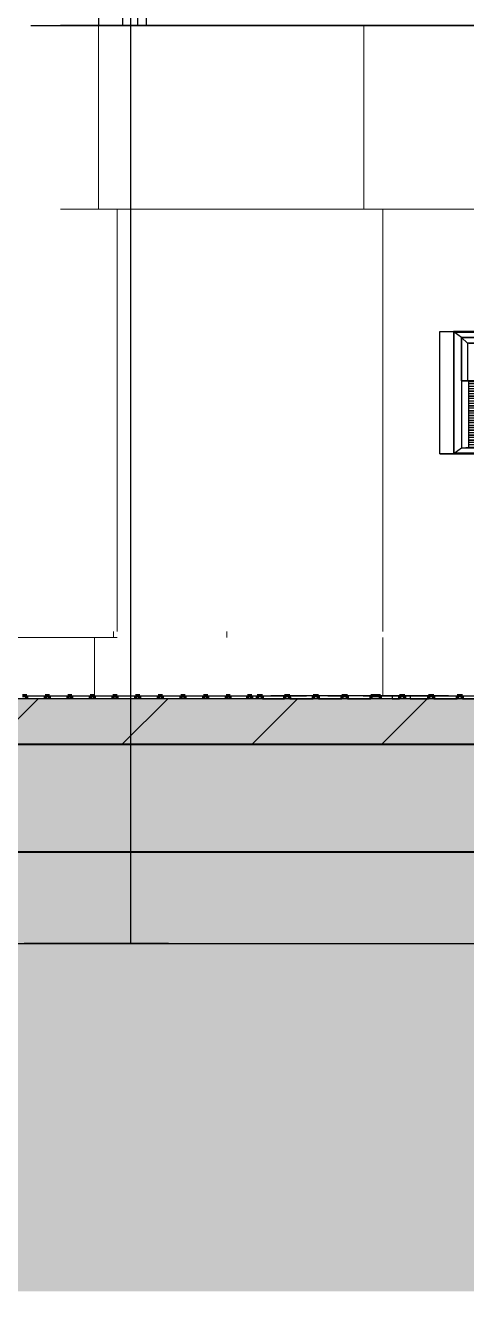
# Model space of a CAD drawing. Header units: millimetres. Extents: x 2519235 to 7246330, y 25937 to 201821.
# Drawn here: x 2658864 to 2659585, y 100205 to 102290 of the extents above; entities that cross this region are included whole.
import ezdxf

# ---------------------------------------------------------------- set-up
doc = ezdxf.new("R2010")
doc.units = ezdxf.units.MM
doc.set_wipeout_variables(frame=1)
doc.linetypes.add('TA_GL_000.90000', pattern=[2.475, 0.9, -0.225, 0.225, -0.225, 0.9])
for name, color, linetype in [('000 - 0_HIDE_OBJ_FRAMING_DEF_SUB_1', 7, 'Continuous'), ('000 - 0_SYM_DWG_GRIDLINE_MAIN_COLOR_251', 7, 'Continuous'), ('000 - CONCRETE_COL_CUT_COLOR_1', 7, 'Continuous'), ('000 - CONCRETE_COL_CUT_COLOR_3', 7, 'Continuous'), ('000 - CONCRETE_COL_CUT_COLOR_5', 7, 'Continuous'), ('000 - CONCRETE_COL_HATCH_', 7, 'Continuous'), ('000 - CONCRETE_COL_WIPEOUT_', 7, 'Continuous'), ('_งานโครงสร้าง', 7, 'Continuous'), ('A-GLAZ-CURT', 7, 'Continuous')]:
    doc.layers.add(name, color=color, linetype=linetype)
doc.layers.add('A-DETL', color=7, linetype='Continuous', lineweight=70)
doc.layers.add('E-LITE-EQPM', color=7, linetype='Continuous', lineweight=9)
doc.layers.get('A-DETL').off()
doc.styles.add('TA', font='', dxfattribs={"height": 4.5})
doc.styles.get('TA').set_extended_font_data('Cordia New')

# ---------------------------------------------------------------- blocks, each defined once
blk = doc.blocks.new('DPA_Curved type B - Curved Type B-31237758-ENTRANCE 1 - ELEVATION 1')
at = {"layer": '000 - 0_HIDE_OBJ_FRAMING_DEF_SUB_1', "color": 7}
for p, q in [((3015222.691003699, 102289.9999999999), (3015222.691003699, 103439.9999999999)), ((3015261.965528614, 102289.9999999999), (3015261.965528614, 103439.9999999999)), ((3015286.720477277, 102289.9999999999), (3015286.720477277, 103439.9999999999)), ((3015300.764119426, 102289.9999999999), (3015300.764119426, 103439.9999999999)), ((3015222.691003699, 102289.9999999999), (3015160.14955531, 102289.9999999999)), ((3015261.965528614, 102289.9999999999), (3015222.691003699, 102289.9999999999)), ((3015286.720477277, 102289.9999999999), (3015261.965528614, 102289.9999999999)), ((3015300.764119426, 102289.9999999999), (3015286.720477277, 102289.9999999999)), ((3015842.752563262, 102289.9999999999), (3015300.764119426, 102289.9999999999)), ((3015336.545920199, 102289.9999999999), (3016308.095693684, 102289.9999999999))]:
    blk.add_line(p, q, dxfattribs=at)
blk = doc.blocks.new('DPA_Drainage Gutter_Landscape PP17_REV B - DPA_Drainage Gutter_Landscape PP17_REV B-36085527-ENTRANCE 1 - ELEVATION 1')
at = {"layer": '000 - 0_HIDE_OBJ_FRAMING_DEF_SUB_1', "color": 7, "lineweight": 70}
for p, q in [((3015104.890931392, 101194.9999999999), (3015097.890931392, 101194.9999999999)), ((3015104.890931392, 101189.9999999999), (3015104.890931392, 101194.9999999999)), ((3015141.890931393, 101194.9999999999), (3015134.890931393, 101194.9999999999)), ((3015134.890931393, 101194.9999999999), (3015134.890931393, 101189.9999999999)), ((3015141.890931393, 101189.9999999999), (3015141.890931393, 101194.9999999999)), ((3015178.890931392, 101194.9999999999), (3015171.890931392, 101194.9999999999)), ((3015171.890931392, 101194.9999999999), (3015171.890931392, 101189.9999999999)), ((3015178.890931392, 101189.9999999999), (3015178.890931392, 101194.9999999999)), ((3015215.890931393, 101194.9999999999), (3015208.890931393, 101194.9999999999)), ((3015208.890931393, 101194.9999999999), (3015208.890931393, 101189.9999999999)), ((3015215.890931393, 101189.9999999999), (3015215.890931393, 101194.9999999999)), ((3015252.890931392, 101194.9999999999), (3015245.890931392, 101194.9999999999)), ((3015245.890931392, 101194.9999999999), (3015245.890931392, 101189.9999999999)), ((3015252.890931392, 101189.9999999999), (3015252.890931392, 101194.9999999999)), ((3015289.890931392, 101194.9999999999), (3015282.890931392, 101194.9999999999)), ((3015282.890931392, 101194.9999999999), (3015282.890931392, 101189.9999999999)), ((3015289.890931392, 101189.9999999999), (3015289.890931392, 101194.9999999999)), ((3015326.890931393, 101194.9999999999), (3015319.890931393, 101194.9999999999)), ((3015319.890931393, 101194.9999999999), (3015319.890931393, 101189.9999999999)), ((3015326.890931393, 101189.9999999999), (3015326.890931393, 101194.9999999999)), ((3015363.890931392, 101194.9999999999), (3015356.890931392, 101194.9999999999)), ((3015356.890931392, 101194.9999999999), (3015356.890931392, 101189.9999999999)), ((3015363.890931392, 101189.9999999999), (3015363.890931392, 101194.9999999999)), ((3015400.890931393, 101194.9999999999), (3015393.890931393, 101194.9999999999)), ((3015393.890931393, 101194.9999999999), (3015393.890931393, 101189.9999999999)), ((3015400.890931393, 101189.9999999999), (3015400.890931393, 101194.9999999999)), ((3015437.890931393, 101194.9999999999), (3015430.890931392, 101194.9999999999)), ((3015430.890931392, 101194.9999999999), (3015430.890931392, 101189.9999999999)), ((3015437.890931393, 101189.9999999999), (3015437.890931393, 101194.9999999999)), ((3015472.890931393, 101194.9999999999), (3015465.890931393, 101194.9999999999)), ((3015465.890931393, 101194.9999999999), (3015465.890931393, 101189.9999999999)), ((3015472.890931393, 101189.9999999999), (3015472.890931393, 101194.9999999999))]:
    blk.add_line(p, q, dxfattribs=at)
at = {"layer": '000 - 0_HIDE_OBJ_FRAMING_DEF_SUB_1', "color": 7}
for p, q in [((3015104.890931392, 101194.9999999999), (3015104.890931392, 101189.9999999999)), ((3015104.890931392, 101194.9999999999), (3015134.890931393, 101194.9999999999)), ((3015134.890931393, 101189.9999999999), (3015104.890931392, 101189.9999999999)), ((3015134.890931393, 101194.9999999999), (3015134.890931393, 101189.9999999999)), ((3015141.890931393, 101189.9999999999), (3015141.890931393, 101194.9999999999)), ((3015141.890931393, 101194.9999999999), (3015171.890931392, 101194.9999999999)), ((3015171.890931392, 101189.9999999999), (3015141.890931393, 101189.9999999999)), ((3015171.890931392, 101194.9999999999), (3015171.890931392, 101189.9999999999)), ((3015178.890931392, 101194.9999999999), (3015178.890931392, 101189.9999999999)), ((3015178.890931392, 101194.9999999999), (3015208.890931393, 101194.9999999999)), ((3015208.890931393, 101189.9999999999), (3015178.890931392, 101189.9999999999)), ((3015208.890931393, 101189.9999999999), (3015208.890931393, 101194.9999999999)), ((3015215.890931393, 101194.9999999999), (3015215.890931393, 101189.9999999999)), ((3015215.890931393, 101194.9999999999), (3015245.890931392, 101194.9999999999)), ((3015245.890931392, 101189.9999999999), (3015215.890931393, 101189.9999999999)), ((3015245.890931392, 101194.9999999999), (3015245.890931392, 101189.9999999999)), ((3015252.890931392, 101194.9999999999), (3015252.890931392, 101189.9999999999)), ((3015252.890931392, 101194.9999999999), (3015282.890931392, 101194.9999999999)), ((3015282.890931392, 101189.9999999999), (3015252.890931392, 101189.9999999999)), ((3015282.890931392, 101189.9999999999), (3015282.890931392, 101194.9999999999)), ((3015289.890931392, 101194.9999999999), (3015289.890931392, 101189.9999999999)), ((3015289.890931392, 101194.9999999999), (3015319.890931393, 101194.9999999999)), ((3015319.890931393, 101189.9999999999), (3015289.890931392, 101189.9999999999)), ((3015319.890931393, 101194.9999999999), (3015319.890931393, 101189.9999999999)), ((3015326.890931393, 101194.9999999999), (3015326.890931393, 101189.9999999999)), ((3015326.890931393, 101194.9999999999), (3015356.890931392, 101194.9999999999)), ((3015356.890931392, 101189.9999999999), (3015326.890931393, 101189.9999999999)), ((3015356.890931392, 101189.9999999999), (3015356.890931392, 101194.9999999999)), ((3015363.890931392, 101194.9999999999), (3015363.890931392, 101189.9999999999)), ((3015363.890931392, 101194.9999999999), (3015393.890931393, 101194.9999999999)), ((3015393.594845711, 101189.9999999999), (3015363.890931392, 101189.9999999999)), ((3015393.890931393, 101194.9999999999), (3015393.890931393, 101189.9999999999)), ((3015400.890931393, 101194.9999999999), (3015400.890931393, 101189.9999999999)), ((3015400.890931393, 101194.9999999999), (3015430.890931392, 101194.9999999999)), ((3015430.890931392, 101189.9999999999), (3015400.890931393, 101189.9999999999)), ((3015430.890931392, 101189.9999999999), (3015430.890931392, 101194.9999999999)), ((3015437.890931393, 101194.9999999999), (3015465.890931393, 101194.9999999999))]:
    blk.add_line(p, q, dxfattribs=at)
blk = doc.blocks.new('DPA_Drainage Gutter_Landscape PP17_REV B - DPA_Drainage Gutter_Landscape PP17_REV B-36085645-ENTRANCE 1 - ELEVATION 1')
at = {"layer": '000 - 0_HIDE_OBJ_FRAMING_DEF_SUB_1', "color": 7}
for p, q in [((3015433.088456724, 101194.9999999999), (3015481.716305747, 101194.9999999999)), ((3015453.130092849, 101194.9999999999), (3015475.124231212, 101194.9999999999)), ((3015475.124231212, 101194.9999999999), (3015526.273632059, 101194.9999999999)), ((3015480.622765802, 101194.9999999999), (3015504.187914048, 101194.9999999999)), ((3015490.627771009, 101189.9999999999), (3015526.273632059, 101189.9999999999)), ((3015573.377091304, 101194.9999999999), (3015504.187914048, 101194.9999999999)), ((3015533.251596885, 101194.9999999999), (3015509.686448639, 101194.9999999999)), ((3015620.480550549, 101194.9999999999), (3015533.251596885, 101194.9999999999)), ((3015535.185097322, 101189.9999999999), (3015573.377091304, 101189.9999999999)), ((3015538.750131475, 101194.9999999999), (3015562.315279721, 101194.9999999999)), ((3015667.584009795, 101194.9999999999), (3015562.315279721, 101194.9999999999)), ((3015591.378962558, 101194.9999999999), (3015567.813814312, 101194.9999999999)), ((3015582.288556567, 101189.9999999999), (3015620.480550549, 101189.9999999999)), ((3015698.440944063, 101194.9999999999), (3015591.378962558, 101194.9999999999)), ((3015597.232855794, 101194.9999999999), (3015620.442645394, 101194.9999999999)), ((3015727.5046269, 101194.9999999999), (3015620.442645394, 101194.9999999999)), ((3015649.506328231, 101194.9999999999), (3015625.941179985, 101194.9999999999)), ((3015629.392015812, 101189.9999999999), (3015667.584009795, 101189.9999999999)), ((3015756.568309736, 101194.9999999999), (3015649.506328231, 101194.9999999999)), ((3015655.004862822, 101194.9999999999), (3015678.570011067, 101194.9999999999)), ((3015785.631992573, 101194.9999999999), (3015678.570011067, 101194.9999999999)), ((3015683.577553445, 101194.9999999999), (3015702.772931755, 101194.9999999999)), ((3015702.772931755, 101189.9999999999), (3015683.577553445, 101189.9999999999)), ((3015684.068545658, 101194.9999999999), (3015707.633693903, 101194.9999999999)), ((3015702.772931755, 101194.9999999999), (3015714.687469039, 101194.9999999999)), ((3015702.772931755, 101194.9999999999), (3015702.772931755, 101189.9999999999)), ((3015702.772931755, 101189.9999999999), (3015714.687469039, 101189.9999999999)), ((3015707.633693903, 101194.9999999999), (3015814.695675409, 101194.9999999999)), ((3015708.271466346, 101194.9999999999), (3015731.836614592, 101194.9999999999)), ((3015736.697376741, 101194.9999999999), (3015713.132228494, 101194.9999999999)), ((3015731.836614592, 101189.9999999999), (3015723.598934302, 101189.9999999999)), ((3015731.836614592, 101194.9999999999), (3015761.790928284, 101194.9999999999)), ((3015731.836614592, 101194.9999999999), (3015731.836614592, 101189.9999999999)), ((3015731.836614592, 101189.9999999999), (3015761.790928284, 101189.9999999999)), ((3015736.697376741, 101194.9999999999), (3015843.759358246, 101194.9999999999)), ((3015737.335149182, 101194.9999999999), (3015760.900297428, 101194.9999999999)), ((3015742.195911331, 101194.9999999999), (3015765.761059577, 101194.9999999999)), ((3015760.900297428, 101194.9999999999), (3015808.894387529, 101194.9999999999)), ((3015765.761059577, 101194.9999999999), (3015872.823041083, 101194.9999999999)), ((3015766.398832018, 101194.9999999999), (3015789.963980264, 101194.9999999999)), ((3015770.702393547, 101189.9999999999), (3015808.894387529, 101189.9999999999)), ((3015794.824742413, 101194.9999999999), (3015771.259594167, 101194.9999999999)), ((3015789.963980264, 101194.9999999999), (3015855.997846774, 101194.9999999999)), ((3015794.824742413, 101194.9999999999), (3015901.886723919, 101194.9999999999)), ((3015795.462514855, 101194.9999999999), (3015819.027663101, 101194.9999999999)), ((3015800.870865877, 101194.9999999999), (3015823.88842525, 101194.9999999999)), ((3015817.805852792, 101189.9999999999), (3015855.997846774, 101189.9999999999)), ((3015819.027663101, 101194.9999999999), (3015903.101306019, 101194.9999999999)), ((3015823.88842525, 101194.9999999999), (3015930.950406756, 101194.9999999999))]:
    blk.add_line(p, q, dxfattribs=at)
at = {"layer": '000 - 0_HIDE_OBJ_FRAMING_DEF_SUB_1', "color": 7, "lineweight": 70}
for p, q in [((3015490.627771009, 101194.9999999999), (3015481.716305747, 101194.9999999999)), ((3015481.716305747, 101194.9999999999), (3015481.716305747, 101189.9999999999)), ((3015490.627771009, 101189.9999999999), (3015490.627771009, 101194.9999999999)), ((3015535.185097321, 101194.9999999999), (3015526.273632059, 101194.9999999999)), ((3015526.273632059, 101194.9999999999), (3015526.273632059, 101189.9999999999)), ((3015535.185097321, 101189.9999999999), (3015535.185097321, 101194.9999999999)), ((3015573.377091304, 101194.9999999999), (3015573.377091304, 101189.9999999999)), ((3015582.288556566, 101194.9999999999), (3015573.377091304, 101194.9999999999)), ((3015582.288556566, 101189.9999999999), (3015582.288556566, 101194.9999999999)), ((3015620.480550549, 101194.9999999999), (3015620.480550549, 101189.9999999999)), ((3015629.392015812, 101194.9999999999), (3015620.480550549, 101194.9999999999)), ((3015629.392015812, 101189.9999999999), (3015629.392015812, 101194.9999999999)), ((3015667.584009795, 101194.9999999999), (3015667.584009795, 101189.9999999999)), ((3015683.577553445, 101194.9999999999), (3015667.584009795, 101194.9999999999)), ((3015683.577553445, 101189.9999999999), (3015683.577553445, 101194.9999999999)), ((3015723.598934302, 101194.9999999999), (3015714.687469039, 101194.9999999999)), ((3015714.687469039, 101194.9999999999), (3015714.687469039, 101189.9999999999)), ((3015723.598934302, 101189.9999999999), (3015723.598934302, 101194.9999999999)), ((3015770.702393547, 101194.9999999999), (3015761.790928284, 101194.9999999999)), ((3015761.790928284, 101194.9999999999), (3015761.790928284, 101189.9999999999)), ((3015770.702393547, 101189.9999999999), (3015770.702393547, 101194.9999999999)), ((3015817.805852792, 101194.9999999999), (3015808.894387529, 101194.9999999999)), ((3015808.894387529, 101194.9999999999), (3015808.894387529, 101189.9999999999)), ((3015817.805852792, 101189.9999999999), (3015817.805852792, 101194.9999999999))]:
    blk.add_line(p, q, dxfattribs=at)
blk = doc.blocks.new('DPA_LIGHTING_WALL MOUNT_WLL711 1 - 10W LED_use_-V135-ENTRANCE 1 - ELEVATION 1')
at = {"layer": '000 - 0_HIDE_OBJ_FRAMING_DEF_SUB_1', "color": 7}
for p, q in [((3015780.392562012, 101589.9999999999), (3015780.392562012, 101789.9999999999)), ((3015780.392562012, 101789.9999999999), (3015937.490661675, 101789.9999999999)), ((3015780.392562012, 101789.9999999999), (3015803.10759991, 101789.9999999999)), ((3015960.205699573, 101789.9999999999), (3015803.10759991, 101789.9999999999)), ((3015803.10759991, 101789.9999999999), (3015803.10759991, 101589.9999999999)), ((3015815.891018401, 101779.9999999999), (3015803.893090409, 101788.9999999999)), ((3015803.893090409, 101590.9999999999), (3015803.893090409, 101788.9999999999)), ((3015803.893090409, 101788.9999999999), (3015959.420209075, 101788.9999999999)), ((3015960.205699573, 101789.9999999999), (3015937.490661675, 101789.9999999999)), ((3015959.420209075, 101788.9999999999), (3015957.279308097, 101779.9999999999)), ((3015959.420209075, 101788.9999999999), (3015959.420209075, 101590.9999999999)), ((3015960.205699573, 101589.9999999999), (3015960.205699573, 101789.9999999999)), ((3015815.891018401, 101779.9999999999), (3015815.891018401, 101599.9999999999)), ((3015957.279308097, 101779.9999999999), (3015815.891018401, 101779.9999999999)), ((3015815.891018401, 101779.9999999999), (3015957.279308097, 101779.9999999999)), ((3015815.891018401, 101779.9999999999), (3015826.047279024, 101771.0205778177)), ((3015815.891018401, 101709.4747844079), (3015815.891018401, 101779.9999999999)), ((3015955.653211245, 101771.0205778177), (3015826.047279024, 101771.0205778177)), ((3015826.047279024, 101771.0205778177), (3015826.047279024, 101709.4383100082)), ((3015828.221269464, 101771.0205778177), (3015945.882877558, 101771.0205778177)), ((3015940.954364051, 101771.0205778177), (3015828.221269463, 101771.0205778177)), ((3015828.221269463, 101771.0205778177), (3015940.954364051, 101771.0205778177)), ((3015923.021211636, 101771.0205778177), (3015828.221269463, 101771.0205778177)), ((3015940.954364051, 101771.0205778177), (3015923.021211636, 101771.0205778177)), ((3015945.882877558, 101771.0205778177), (3015940.954364051, 101771.0205778177)), ((3015955.653211245, 101771.0205778177), (3015957.279308097, 101779.9999999999)), ((3015955.653211245, 101709.4383100082), (3015955.653211245, 101771.0205778177)), ((3015957.279308097, 101599.9999999999), (3015957.279308097, 101779.9999999999)), ((3015957.279308097, 101779.9999999999), (3015957.279308097, 101709.4747844079)), ((3015815.891018401, 101709.4747844079), (3015826.047279024, 101709.4383100082)), ((3015957.279308097, 101709.4747844079), (3015815.891018401, 101709.4747844079)), ((3015826.047279024, 101709.4383100082), (3015955.653211245, 101709.4383100082)), ((3015828.221269464, 101599.9999999999), (3015828.221269464, 101709.4383100082)), ((3015828.221269464, 101708.9291632388), (3015935.260640007, 101708.9291632388)), ((3015828.221269464, 101708.4748399895), (3015931.558058134, 101708.4748399895)), ((3015828.221269464, 101704.940646924), (3015935.448085819, 101704.940646924)), ((3015828.221269464, 101700.9521306092), (3015935.635531631, 101700.9521306092)), ((3015828.221269464, 101700.4978073599), (3015931.932949758, 101700.4978073599)), ((3015940.954364051, 101599.9999999999), (3015940.954364051, 101709.4383100082)), ((3015940.954364051, 101709.4383100082), (3015940.954364051, 101599.9999999999)), ((3015945.882877558, 101709.4383100082), (3015945.882877558, 101599.9999999999)), ((3015957.279308097, 101709.4747844079), (3015955.653211245, 101709.4383100082)), ((3015828.221269464, 101696.9636142944), (3015935.822977443, 101696.9636142944)), ((3015828.221269464, 101692.9750979796), (3015936.010423255, 101692.9750979796)), ((3015828.221269464, 101692.5207747303), (3015932.307841382, 101692.5207747303)), ((3015828.221269464, 101688.9865816648), (3015936.197869067, 101688.9865816648)), ((3015828.221269463, 101684.99806535), (3015936.385314879, 101684.99806535)), ((3015828.221269463, 101684.5437421007), (3015932.682733005, 101684.5437421007)), ((3015828.221269464, 101681.0095490352), (3015936.57276069, 101681.0095490352)), ((3015828.221269464, 101677.0210327204), (3015936.760206502, 101677.0210327204)), ((3015828.221269464, 101676.5667094711), (3015933.057624629, 101676.5667094711)), ((3015828.221269464, 101673.0325164056), (3015936.947652314, 101673.0325164056)), ((3015828.221269464, 101669.0440000908), (3015937.135098126, 101669.0440000908)), ((3015828.221269464, 101668.5896768415), (3015933.432516254, 101668.5896768415)), ((3015828.221269464, 101665.055483776), (3015937.322543938, 101665.055483776)), ((3015828.221269464, 101661.0669674612), (3015937.50998975, 101661.0669674612)), ((3015828.221269464, 101660.6126442119), (3015933.807407877, 101660.6126442119)), ((3015828.221269463, 101657.0784511464), (3015937.697435562, 101657.0784511464)), ((3015828.221269464, 101653.0899348316), (3015937.884881374, 101653.0899348316)), ((3015828.221269464, 101652.6356115823), (3015934.182299501, 101652.6356115823)), ((3015828.221269464, 101649.1014185168), (3015938.072327185, 101649.1014185168)), ((3015828.221269464, 101645.112902202), (3015938.259772997, 101645.112902202)), ((3015828.221269464, 101644.6585789527), (3015934.557191124, 101644.6585789527)), ((3015828.221269463, 101641.1243858872), (3015938.447218809, 101641.1243858872)), ((3015828.221269464, 101637.1358695724), (3015938.634664621, 101637.1358695724)), ((3015828.221269464, 101636.6815463231), (3015934.932082749, 101636.6815463231)), ((3015828.221269464, 101633.1473532576), (3015938.822110433, 101633.1473532576)), ((3015828.221269464, 101629.1588369429), (3015939.009556245, 101629.1588369429)), ((3015828.221269464, 101628.7045136935), (3015935.306974372, 101628.7045136935)), ((3015828.221269464, 101625.1703206281), (3015939.197002057, 101625.1703206281)), ((3015828.221269464, 101621.1818043133), (3015939.384447869, 101621.1818043133)), ((3015828.221269464, 101620.727481064), (3015935.681865996, 101620.727481064)), ((3015828.221269464, 101617.1932879985), (3015939.57189368, 101617.1932879985)), ((3015803.893090409, 101590.9999999999), (3015815.891018401, 101599.9999999999)), ((3015815.891018401, 101599.9999999999), (3015828.221269464, 101599.9999999999)), ((3015823.292755956, 101599.9999999999), (3015940.954364051, 101599.9999999999)), ((3015828.221269464, 101599.9999999999), (3015823.292755956, 101599.9999999999)), ((3015940.954364051, 101599.9999999999), (3015823.292755956, 101599.9999999999)), ((3015923.021211636, 101599.9999999999), (3015823.292755956, 101599.9999999999)), ((3015828.221269463, 101613.2047716837), (3015939.759339492, 101613.2047716837)), ((3015828.221269463, 101612.7504484344), (3015936.056757619, 101612.7504484344)), ((3015828.221269464, 101609.2162553689), (3015939.946785305, 101609.2162553689)), ((3015828.221269464, 101605.2277390541), (3015940.134231116, 101605.2277390541)), ((3015936.431649243, 101604.7734158048), (3015828.221269464, 101604.7734158048)), ((3015828.221269464, 101600.78489949), (3015936.619095055, 101600.78489949)), ((3015934.300862702, 101600.5885857571), (3015828.221269464, 101600.5885857571)), ((3015828.221269464, 101599.9999999999), (3015945.882877558, 101599.9999999999)), ((3015923.021211636, 101599.9999999999), (3015940.954364051, 101599.9999999999)), ((3015940.954364051, 101599.9999999999), (3015945.882877558, 101599.9999999999)), ((3015945.882877558, 101599.9999999999), (3015957.279308097, 101599.9999999999)), ((3015959.420209075, 101590.9999999999), (3015957.279308097, 101599.9999999999)), ((3015937.490661675, 101589.9999999999), (3015780.392562012, 101589.9999999999)), ((3015780.392562012, 101589.9999999999), (3015803.10759991, 101589.9999999999)), ((3015803.10759991, 101589.9999999999), (3015960.205699573, 101589.9999999999)), ((3015959.420209075, 101590.9999999999), (3015803.893090409, 101590.9999999999)), ((3015937.490661675, 101589.9999999999), (3015960.205699573, 101589.9999999999))]:
    blk.add_line(p, q, dxfattribs=at)
blk = doc.blocks.new('*U1048')
at = {"layer": '000 - CONCRETE_COL_HATCH_'}
h = blk.add_hatch(dxfattribs=at)
h.set_pattern_fill('ANSI31', scale=0.25)
h.set_pattern_definition([(45, (1983745.88437262, -850006.8256906052), (-0.5612660075668221, 0.5612660075668221), [])])
h.paths.add_polyline_path([(-1.667805984044525e-10, 1.091393642127514e-11), (0, -74.99999999998545), (15426.42378317285, -74.99999999998545), (15833.69980333885, -74.99999999998545), (44374.6763815023, -74.99999999998545), (44374.6763815023, 1.455191522836685e-11)])
at = {"layer": '000 - CONCRETE_COL_CUT_COLOR_1', "color": 7}
for points in [[(15833.69980333885, -74.99999999998545), (44374.6763815023, -74.99999999998545)], [(44374.6763815023, 1.455191522836685e-11), (-1.667805984044525e-10, 1.091393642127514e-11)]]:
    blk.add_lwpolyline(points, dxfattribs=at)
blk = doc.blocks.new('*U1050')
at = {"layer": '000 - CONCRETE_COL_HATCH_'}
h = blk.add_hatch(dxfattribs=at)
h.set_pattern_fill('EARTH', scale=0.5, angle=45)
h.set_pattern_definition([(45, (88751.05035242157, -816679.2419303979), (0, 4.490128060534577), [3.175, -3.175]), (45, (88750.20845341023, -816678.4000313866), (0, 4.490128060534577), [3.175, -3.175]), (45, (88749.36655439889, -816677.5581323752), (0, 4.490128060534577), [3.175, -3.175]), (135, (88749.36655439889, -816676.9968663678), (-4.490128060534577, 0), [3.175, -3.175]), (135, (88750.20845341023, -816676.1549673564), (-4.490128060534577, 0), [3.175, -3.175]), (135, (88751.05035242157, -816675.313068345), (-4.490128060534577, 0), [3.175, -3.175])])
h.paths.add_polyline_path([(-1.667805984044525e-10, 1.091393642127514e-11), (44375.52517620707, 0), (44375.52517620707, 717.9909513088496), (0, 717.9909513088496)])
blk = doc.blocks.new('*U1678')
at = {"layer": '000 - CONCRETE_COL_HATCH_'}
h = blk.add_hatch(dxfattribs=at)
h.set_pattern_fill('AR-CONC', scale=0.04)
h.set_pattern_definition([(49.99999999999999, (362366.6603436848, -853071.7804471476), (7.28738675984016, -0.6375634215561234), [0.762, -8.382000000000001]), (355, (362366.6603436848, -853071.7804471476), (-1.409736856998774, 7.642273809561406), [0.6096, -6.7056233668]), (100.4514447, (362367.2676239648, -853071.8335772875), (5.877649883614131, 7.004710076487804), [0.6476003519999999, -7.123609783999998]), (46.18420000000001, (362366.6603436848, -853069.7484471475), (10.8431616356852, -1.681693117309086), [1.143, -12.573]), (96.63555760999992, (362367.5639396849, -853069.8885871476), (9.49616536206012, 9.897044983908861), [0.9714009256, -10.6854243264]), (351.1841511700001, (362366.6603436848, -853069.7484471475), (9.496165362599081, 9.897044983421306), [0.9143986828, -10.0583892768]), (21, (362367.6763436849, -853070.2564471476), (6.064575650765299, -4.090607927483505), [0.762, -8.382000000000001]), (326.0000000000001, (362367.6763436849, -853070.2564471476), (2.472081133905883, 7.367518644892771), [0.6096, -6.7056]), (71.45144499999999, (362368.1817249889, -853070.5973311436), (8.536656771148646, 3.27691075543621), [0.6476003520000001, -7.123597503999999]), (37.50000000000001, (362366.6603436848, -853071.7804471476), (0.1235441300236727, 3.382201554926124), [0, -6.62432, 0, -6.807200000000001, 0, -6.731000000000001]), (7.499999999999999, (362366.6603436848, -853071.7804471476), (2.67278650041223, 4.00722299272478), [0, -3.88112, 0, -6.47192, 0, -2.5654]), (327.5, (362364.3946636849, -853071.7804471476), (5.423623806674856, -0.2291497597069377), [0, -2.54, 0, -7.9248, 0, -10.5156]), (317.5, (362363.3786636848, -853071.7804471476), (5.925167255440722, 1.017059641333321), [0, -3.302, 0, -5.26288, 0, -7.4676])])
h.paths.add_polyline_path([(-1.667805984044525e-10, 1.091393642127514e-11), (0, -892.9909513085731), (319.9680276676081, -892.990951308573), (347.6019595037214, -892.9909513085731), (347.6019595037214, -174.9999999998254), (44723.12713571079, -174.9999999998254), (44723.12713571079, -892.9909513085731), (45073.5298643955, -892.9909513085731), (45073.12713571079, -25), (45023.12713571079, -25), (45023.12713571126, 375.0000000001019), (44723.12713571126, 375.0000000001019), (44723.12713571079, 0), (347.6019595037214, 0), (347.6019595037214, 375.0000000001019), (47.60195950372145, 375.0000000001019), (47.60195950372145, 0)])
at = {"layer": '000 - CONCRETE_COL_CUT_COLOR_1', "color": 7, "lineweight": -2}
blk.add_lwpolyline([(347.6019595037214, -174.9999999998254), (44723.12713571079, -174.9999999998254), (44723.12713571079, -892.9909513085731), (45073.5298643955, -892.9909513085731), (45073.12713571079, -25), (45023.12713571079, -25), (45023.12713571126, 375.0000000001019), (44723.12713571126, 375.0000000001019), (44723.12713571079, 0), (347.6019595037214, 0)], dxfattribs=at)
blk = doc.blocks.new('W-1-PP17-ENT1_REV02_20260415-155428_PP17_ENT1_EX_ELE1')
at = {"layer": '000 - 0_HIDE_OBJ_FRAMING_DEF_SUB_1', "lineweight": 9}
h = blk.add_hatch(dxfattribs=at)
h.set_pattern_fill('FP_11', style=0, pattern_type=2)
h.set_pattern_definition([(90, (13100.94538877252, 101390), (-471.294, 2.885843442786764e-14), [])])
h.paths.add_polyline_path([(17044.40217026463, 101990.0000000001), (17044.40217026509, 102290.0000000001), (14279.18159280671, 102290.0000000002), (14279.18159280671, 101990.0000000001), (16996.16836051969, 101990.0000000001)])
h = blk.add_hatch(dxfattribs=at)
h.set_pattern_fill('FP_4', style=0, pattern_type=2)
h.set_pattern_definition([(90, (12189.25438877288, 100700), (-471.294, 2.885843442786764e-14), [])])
h.paths.add_polyline_path([(12734.67928775866, 101190.0000000001), (12734.67928775866, 101195.0000000001), (13329.67928775866, 101195.0000000001), (13330.68417902803, 101190.0000000001), (13334.83430396207, 101190.0000000001), (13334.83430396207, 101195.0000000001), (13929.83430396207, 101195.0000000001), (13929.83430396207, 101190.0000000001), (13934.98932016501, 101190.0000000001), (13934.98932016501, 101195.0000000001), (14310.07672944572, 101195.0000000001), (14310.07672944572, 101290.0000000001), (11798.69748872425, 101290.0000000001), (11798.69748872425, 101195.0000000001), (12129.3692553523, 101195.0000000001), (12129.3692553523, 101190.0000000001), (12134.52427155571, 101190.0000000001), (12134.52427155571, 101195.0000000001), (12729.52427155571, 101195.0000000001), (12729.52427155571, 101190.0000000001)])
h.paths.add_polyline_path([(11798.69748872425, 101300.0000000001), (13131.8409819752, 101300.0000000001), (13131.8409819752, 101990.0000000001), (11798.69748872425, 101990.0000000001), (11798.69748872425, 101440.7625727432)])
h.paths.add_polyline_path([(12671.56273836596, 101590.0000000002), (12491.74960080441, 101590.0000000002), (12491.74960080441, 101790.0000000002), (12671.56273836596, 101790.0000000002), (12671.56273836596, 101593.1067632496)])
h = blk.add_hatch(dxfattribs=at)
h.set_pattern_fill('FP_7', style=0, pattern_type=2)
h.set_pattern_definition([(90, (14074.42838877253, 101300), (-471.294, 2.885843442786764e-14), [])])
h.paths.add_polyline_path([(16168.11820642184, 101195.0000000001), (17194.40217026509, 101195.0000000001), (17194.40217026463, 101290.0000000001), (14310.07672944572, 101290.0000000001), (14310.07672944572, 101195.0000000001), (16167.48043398, 101195.0000000001)])
h.paths.add_polyline_path([(16996.16836051969, 101300.0000000001), (17194.40217026463, 101300.0000000001), (17194.40217026463, 101990.0000000001), (14310.07672944572, 101990.0000000001), (14310.07672944572, 101300.0000000001), (16989.8430975182, 101300.0000000001)])
h.paths.add_polyline_path([(14998.05275282357, 101590.0000000001), (14837.49095078465, 101590.0000000001), (14837.49095078465, 101790.0000000001), (15017.30408834619, 101790.0000000001), (15017.30408834619, 101590.0000000001)])
h.paths.add_polyline_path([(16586.56336283544, 101590.0000000001), (16586.56336283544, 101790.0000000001), (16761.59461491276, 101790.0000000001), (16761.59461491276, 101590.0000000001), (16588.89234035416, 101590.0000000001)])
at = {"layer": '000 - 0_HIDE_OBJ_FRAMING_DEF_SUB_1', "lineweight": 25}
h = blk.add_hatch(dxfattribs=at)
h.set_pattern_fill('FP_20', style=0, pattern_type=2)
h.set_pattern_definition([(49.99999999999999, (230.5833887723275, 4.365574568510056e-11), (364.3679291599551, -31.87829433463961), [38.1, -419.1]), (355, (230.5833887723275, 4.365574568510056e-11), (-70.48585119027365, 382.1133031955085), [30.48, -335.28]), (100.451, (260.9473887723871, -2.656999999962864), (293.8850033319185, 350.2333756405837), [32.38, -356.18]), (46.184, (230.5833887723275, 101.6000000000495), (542.1584806148381, -84.08582678674355), [57.15, -628.65]), (96.63599999999998, (275.7633887724951, 94.59300000003714), (474.8048986471381, 494.8554198568314), [48.56999999999995, -534.2699999999992]), (351.184, (230.5833887723275, 101.6000000000495), (474.8101998134891, 494.8500824593995), [45.72, -502.92]), (21, (281.3833887726068, 76.20000000004075), (303.2284677223905, -204.530461821048), [38.1, -419.1]), (326, (281.3833887726068, 76.20000000004075), (123.6038908877798, 368.3760440832192), [30.48, -335.28]), (71.45100000000001, (306.6523887719959, 59.15600000004633), (426.8341253887271, 163.8427355717685), [32.38, -356.18]), (37.50000000000001, (230.5833887723275, 4.365574568510056e-11), (6.176645655275919, 169.1101515830707), [16.764, -314.452, 16.764, -323.596, -336.55]), (37.50000000000001, (230.5833887723275, 4.365574568510056e-11), (6.176645655275919, 169.1101515830707), [-671.576, 16.764, -319.786]), (7.499999999999999, (230.5833887723275, 4.365574568510056e-11), (133.63887623219, 200.3614940037067), [16.764, -177.292, 16.764, -306.832, -128.27]), (7.499999999999999, (230.5833887723275, 4.365574568510056e-11), (133.63887623219, 200.3614940037067), [-517.6519999999999, 16.764, -111.506]), (327.5, (117.299388772808, 4.365574568510056e-11), (271.1818188053453, -11.45836264153357), [16.764, -110.236, 16.764, -379.476, -525.78]), (327.5, (117.299388772808, 4.365574568510056e-11), (271.1818188053453, -11.45836264153357), [-523.24, 16.764, -509.016]), (317.5, (66.49938877252862, 4.365574568510056e-11), (296.2585102275035, 50.85284694862453), [16.764, -148.336, 16.764, -246.38, -373.38]), (317.5, (66.49938877252862, 4.365574568510056e-11), (296.2585102275035, 50.85284694862453), [-428.244, 16.764, -356.616])])
h.paths.add_polyline_path([(-20424.00930630881, 100222.0090486915), (-20424.00930630881, 100940.0000000003), (23951.51586989826, 100940.0000000003), (23951.51586989826, 100222.0090486915), (24301.91859858297, 100222.0090486915), (24301.51586989826, 101090.0000000001), (24251.51586989826, 101090.0000000001), (24251.51586989872, 101490.0000000002), (23951.51586989872, 101490.0000000002), (23951.51586989826, 101115.0000000001), (-20424.00930630881, 101115.0000000001), (-20424.00930630881, 101490.0000000002), (-20724.00930630881, 101490.0000000002), (-20724.00930630881, 101115.0000000001), (-20771.61126581253, 101115.0000000001), (-20771.61126581253, 100222.0090486915), (-20451.64323814493, 100222.0090486915)])
at = {"layer": '000 - 0_HIDE_OBJ_FRAMING_DEF_SUB_1', "lineweight": 9}
h = blk.add_hatch(dxfattribs=at)
h.set_pattern_fill('FP_8', style=0, pattern_type=2)
h.set_pattern_definition([(90, (14290.86738877231, 100940), (-471.294, 2.885843442786764e-14), [])])
h.paths.add_polyline_path([(16999.84309751866, 101290.0000000001), (17184.40217026556, 101290.0000000001), (17184.40217026556, 101300.0000000001), (14303.8879922796, 101300.0000000001), (14303.8879922796, 101290.0000000001), (16996.16836051969, 101290.0000000001)])
h = blk.add_hatch(dxfattribs=at)
h.set_pattern_fill('FP_14', style=0, pattern_type=2)
h.set_pattern_definition([(45, (230.5833887723275, 4.365574568510056e-11), (-106.0660171779821, 106.0660171779821), [])])
h.paths.add_polyline_path([(-4589.460708265193, 101115.0000000001), (23951.51586989826, 101115.0000000001), (23951.51586989826, 101190.0000000001), (-20423.16051160404, 101190.0000000001), (-20423.16051160404, 101115.0000000001), (-4996.736728431191, 101115.0000000001)])
at = {"color": 7}
for points in [[(-20771.61126581253, 101115.0000000001), (-20771.61126581253, 100222.0090486915), (-20451.64323814493, 100222.0090486915), (-20424.00930630881, 100222.0090486915), (-20424.00930630881, 100940.0000000003), (23951.51586989826, 100940.0000000003), (23951.51586989826, 100222.0090486915), (24301.91859858297, 100222.0090486915), (24301.51586989826, 101090.0000000001), (24251.51586989826, 101090.0000000001), (24251.51586989872, 101490.0000000002), (23951.51586989872, 101490.0000000002), (23951.51586989826, 101115.0000000001), (-20424.00930630881, 101115.0000000001), (-20424.00930630881, 101490.0000000002), (-20724.00930630881, 101490.0000000002), (-20724.00930630881, 101115.0000000001)], [(-20423.16051160404, 101190.0000000001), (-20423.16051160404, 101115.0000000001), (-4996.736728431191, 101115.0000000001), (-4589.460708265193, 101115.0000000001), (23951.51586989826, 101115.0000000001), (23951.51586989826, 101190.0000000001)]]:
    blk.add_lwpolyline(points, close=True, dxfattribs=at)
at = {"layer": '000 - 0_HIDE_OBJ_FRAMING_DEF_SUB_1', "color": 7, "lineweight": 9}
for p, q in [((14217.29422115022, 102290.0000000001), (17044.40217026463, 102290.0000000001)), ((14279.18159280671, 102290.0000000001), (14279.18159280671, 101990)), ((14217.24567196053, 101990), (17044.40217026463, 101990)), ((17044.40217026463, 101990), (14217.29422115022, 101990)), ((14310.07672944525, 101990), (14310.07672944525, 101300)), ((13039.00992449, 101290), (14217.24567196053, 101290)), ((14217.24567196053, 101290), (14310.07672944525, 101290)), ((14303.8879922796, 101290), (14303.8879922796, 101300))]:
    blk.add_line(p, q, dxfattribs=at)
at = {"layer": 'A-DETL', "color": 7}
for name in ['DPA_Drainage Gutter_Landscape PP17_REV B - DPA_Drainage Gutter_Landscape PP17_REV B-36085527-ENTRANCE 1 - ELEVATION 1', 'DPA_Drainage Gutter_Landscape PP17_REV B - DPA_Drainage Gutter_Landscape PP17_REV B-36085645-ENTRANCE 1 - ELEVATION 1']:
    blk.add_blockref(name, (-3000942.901611228, 4.365574568510056e-11), dxfattribs=at)
at = {"layer": 'A-GLAZ-CURT', "color": 7}
blk.add_blockref('DPA_Curved type B - Curved Type B-31237758-ENTRANCE 1 - ELEVATION 1', (-3000942.901611228, 4.365574568510056e-11), dxfattribs=at)
at = {"layer": 'E-LITE-EQPM', "color": 7}
blk.add_blockref('DPA_LIGHTING_WALL MOUNT_WLL711 1 - 10W LED_use_-V135-ENTRANCE 1 - ELEVATION 1', (-3000942.901611228, 4.365574568510056e-11), dxfattribs=at)
at = {"color": 7}
blk.add_blockref('*U1050', (-20424.00930630881, 100222.0090486914), dxfattribs=at)
at = {"layer": '000 - CONCRETE_COL_CUT_COLOR_3', "color": 7}
blk.add_blockref('*U1048', (-20423.16051160404, 101190.0000000001), dxfattribs=at)
at = {"layer": '000 - CONCRETE_COL_CUT_COLOR_5', "color": 7, "lineweight": 40}
blk.add_blockref('*U1678', (-20771.61126581253, 101115.0000000001), dxfattribs=at)
blk = doc.blocks.new('*U1067')
at = {"layer": '000 - 0_SYM_DWG_GRIDLINE_MAIN_COLOR_251', "color": 7, "linetype": 'ByBlock', "ltscale": 5}
blk.add_line((20.00000000000021, 0), (-877.9999999999978, 1.220479893294226e-13), dxfattribs=at)
at = {"color": 7, "style": 'TA', "flags": 1}
blk.add_attdef('LOCATION', (5.999999999999999, -6.000000000000001), '', height=4.5, rotation=270, dxfattribs=at)
blk = doc.blocks.new('W-1-PP17-ENT1_REV02_20260415-160509_PP17_ENT1_ELE1_DIMS_1')
at = {"layer": '000 - 0_SYM_DWG_GRIDLINE_MAIN_COLOR_251', "color": 7, "linetype": 'TA_GL_000.90000', "xscale": 50, "yscale": 50, "zscale": 50, "rotation": 180}
for p in [(-24600, 102289.9999999998), (-24600, 100939.9999999999)]:
    blk.add_blockref('*U1067', p, dxfattribs=at)
blk = doc.blocks.new('W-1-PP17-ENT1_REV02_20260415-160712_PP17_ENT1_SE_ELE1')
at = {"layer": '_งานโครงสร้าง', "color": 7}
blk.add_line((14331.91383979656, 114689.9999999947), (14331.91383979656, 100789.9999999947), dxfattribs=at)
at = {"layer": '_งานโครงสร้าง', "color": 7, "extrusion": (-1.224646799147353e-16, 1, 0)}
for p, q in [((14165.8522420763, 100789.9999999947), (14157.99733709358, 100789.9999999947)), ((14385.7895816043, 100789.9999999947), (14165.8522420763, 100789.9999999947)), ((14393.64448658749, 100789.9999999947), (14385.7895816043, 100789.9999999947))]:
    blk.add_line(p, q, dxfattribs=at)
at = {"layer": 'Defpoints', "color": 7}
blk.add_lwpolyline([(-19924.99943474727, 100789.9999999947), (19163.09856638871, 100789.9999999947), (19163.09856638871, 98829.99999999469), (-19924.99943474727, 98829.99999999469)], close=True, dxfattribs=at)

msp = doc.modelspace()

# ---------------------------------------------------------------- block references
at = {"color": 7}
msp.add_blockref('W-1-PP17-ENT1_REV02_20260415-155428_PP17_ENT1_EX_ELE1', (2644703.703428661, 3.812601789832115e-09), dxfattribs=at)

# ---------------------------------------------------------------- next in the draw order: block references
for name in ['W-1-PP17-ENT1_REV02_20260415-160509_PP17_ENT1_ELE1_DIMS_1', 'W-1-PP17-ENT1_REV02_20260415-160712_PP17_ENT1_SE_ELE1']:
    msp.add_blockref(name, (2644703.703428661, 4.016328603029251e-09), dxfattribs=at)

doc.saveas('drawing.dxf')
